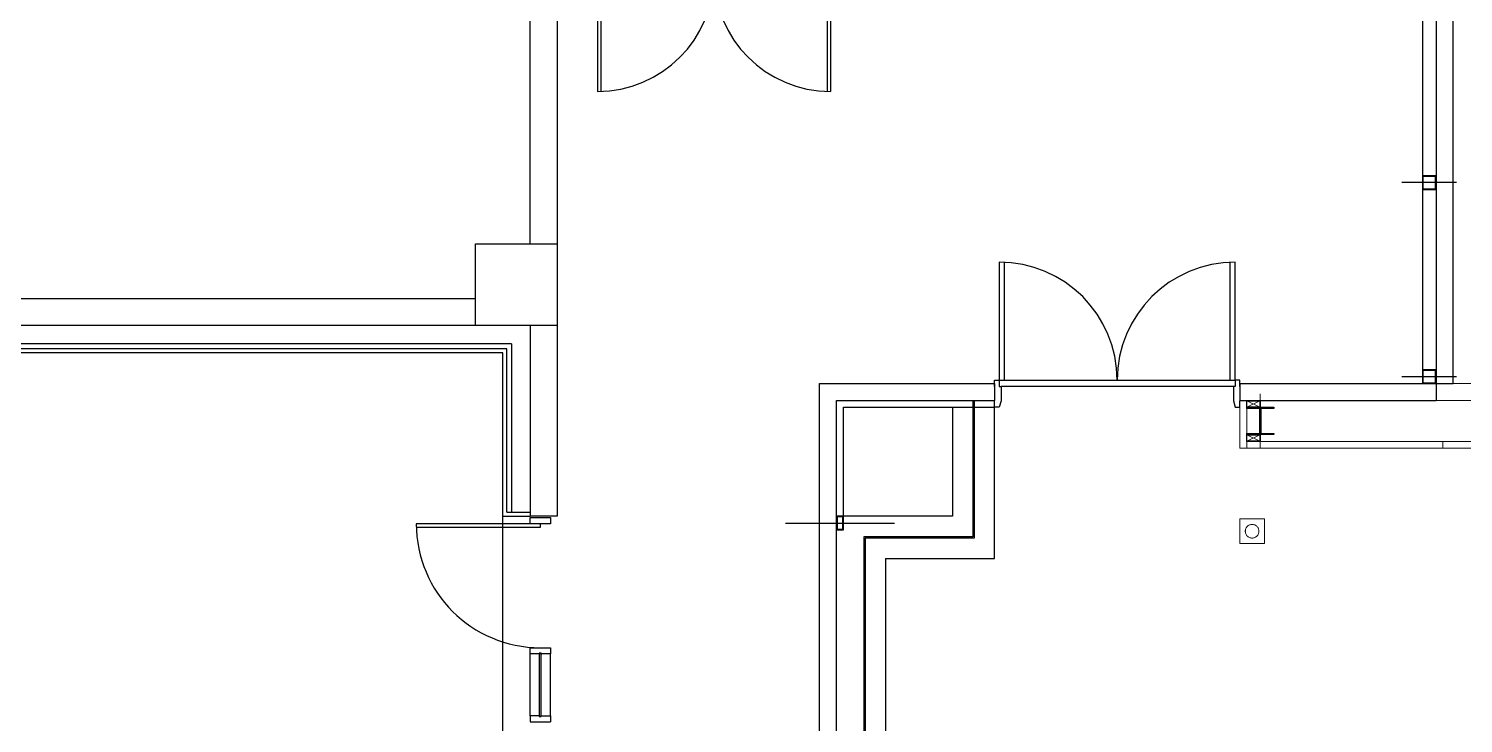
# Model space of a CAD drawing. Header units: millimetres. Extents: x 8456 to 190005487, y 619 to 455456909.
# Drawn here: x 197144 to 198766, y 158097 to 158882 of the extents above; entities that cross this region are included whole.
import ezdxf

# ---------------------------------------------------------------- set-up
doc = ezdxf.new("R2010")
doc.units = ezdxf.units.MM
doc.header["$LTSCALE"] = 400
doc.header["$MEASUREMENT"] = 0
for name, pattern in [('CEN', [62, 60, -1, 0, -1]), ('지하2층평면도$0$XR-평면도$0$CEN', [62, 60, -1, 0, -1]), ('지하2층평면도$0$XR-평면도$0$HID', [2, 1.1, -0.9])]:
    doc.linetypes.add(name, pattern=pattern)
doc.layers.get('0').update_dxf_attribs({"linetype": 'CONTINUOUS'})
for name, color, linetype in [('AA-DWXM-DOOR', 7, 'CONTINUOUS'), ('AA-FIN2', 6, 'CONTINUOUS'), ('AA-공통-단열재', 17, 'CONTINUOUS'), ('AA-창호-문', 7, 'CONTINUOUS'), ('AA-창호-창', 4, 'CONTINUOUS'), ('CEN', 1, 'CEN'), ('COL', 2, 'CONTINUOUS'), ('FIN', 5, 'CONTINUOUS'), ('WAL', 3, 'CONTINUOUS'), ('WALL', 4, 'CONTINUOUS'), ('석고보드', 4, 'CONTINUOUS'), ('저온단열', 160, 'CONTINUOUS'), ('충돌방지대', 6, 'CONTINUOUS'), ('판넬', 4, 'CONTINUOUS')]:
    doc.layers.add(name, color=color, linetype=linetype)
for name, color, linetype, lineweight in [('지하2층평면도$0$0FURN1', 8, '지하2층평면도$0$XR-평면도$0$HID', 18), ('지하2층평면도$0$0LINE', 1, '지하2층평면도$0$XR-평면도$0$CEN', 15), ('지하2층평면도$0$0OPEN', 1, '지하2층평면도$0$XR-평면도$0$HID', 15), ('지하2층평면도$0$0PANL', 6, 'CONTINUOUS', 20), ('지하2층평면도$0$0STL', 3, 'CONTINUOUS', 25)]:
    doc.layers.add(name, color=color, linetype=linetype, lineweight=lineweight)

# ---------------------------------------------------------------- blocks, each defined once
blk = doc.blocks.new('A$C2DB436D3')
at = {"color": 8, "ltscale": 100}
blk.add_line((8715.5, 20509.2, 2515.7), (8715.5, 20843.6, 2515.7), dxfattribs=at)
at = {"layer": 'AA-DWXM-DOOR', "color": 8, "ltscale": 0.3}
for p, q in [((9525.9, 21063.6, 2515.7), (9889.5, 21063.6, 2515.7)), ((9895.2, 21053, 2515.7), (9520.3, 21053, 2515.7))]:
    blk.add_line(p, q, dxfattribs=at)
at = {"layer": 'AA-DWXM-DOOR', "color": 8, "ltscale": 0.3, "elevation": 2515.7}
for points in [[(9517.1, 21254.2), (9517.1, 21063.6), (9525.9, 21063.6), (9525.9, 21254)], [(9889.5, 21254), (9889.5, 21063.6), (9898.3, 21063.6), (9898.3, 21254.2)]]:
    blk.add_lwpolyline(points, dxfattribs=at)
at = {"layer": 'AA-DWXM-DOOR', "color": 8, "elevation": 2515.7}
for points in [[(9509.7, 21053), (9509.7, 21063.6), (9517.1, 21063.6), (9517.1, 21053), (9520.3, 21053), (9520.3, 21030.1), (9517.1, 21019.6), (9509.7, 21019.6), (9509.7, 21030.1)], [(9905.7, 21053), (9905.7, 21063.6), (9898.3, 21063.6), (9898.3, 21053), (9895.2, 21053), (9895.2, 21030.1), (9898.3, 21019.6), (9905.7, 21019.6), (9905.7, 21030.1)]]:
    blk.add_lwpolyline(points, dxfattribs=at)
at = {"layer": 'AA-DWXM-DOOR', "color": 8, "ltscale": 0.3}
for centre, start, end in [((9517.1, 21063.6, 2515.7), 0, 90), ((9898.3, 21063.6, 2515.7), 90, 180)]:
    blk.add_arc(centre, 190.6, start, end, dxfattribs=at)
at = {"layer": 'AA-FIN2', "color": 8}
for p, q in [((8715.5, 21107.6, 2515.7), (6977.5, 21107.6, 2515.7)), ((8722.1, 21114.2, 2515.7), (6984.1, 21114.2, 2515.7)), ((8715.5, 20843.6, 2515.7), (8715.5, 21107.6, 2515.7)), ((8722.1, 20850.2, 2515.7), (8722.1, 21114.2, 2515.7)), ((8722.1, 20850.2, 2515.7), (8759.5, 20850.2, 2515.7)), ((8715.5, 20843.6, 2515.7), (8759.5, 20843.6, 2515.7)), ((8715.5, 20029.6, 2515.7), (8715.5, 20509.2, 2515.7))]:
    blk.add_line(p, q, dxfattribs=at)
at = {"layer": 'AA-공통-단열재', "color": 8}
for q in [(6991.8, 21121.9, 2515.7), (8729.8, 20850.2, 2515.7)]:
    blk.add_line((8729.8, 21121.9, 2515.7), q, dxfattribs=at)
at = {"layer": 'AA-창호-문', "color": 8}
for p, q in [((8868.4, 21718.1, 2515.7), (8868.4, 21530, 2515.7)), ((8873.9, 21718.1, 2515.7), (8873.9, 21530, 2515.7)), ((9239.1, 21718.1, 2515.7), (9239.1, 21530, 2515.7)), ((9244.6, 21718.1, 2515.7), (9244.6, 21530, 2515.7)), ((8776, 20831.5, 2515.7), (8575.8, 20831.5, 2515.7)), ((8776, 20831.5, 2515.7), (8776, 20825.6, 2515.7)), ((8776, 20825.6, 2515.7), (8575.9, 20825.6, 2515.7))]:
    blk.add_line(p, q, dxfattribs=at)
for centre, radius, start, end in [((8868.4, 21718.1, 2515.7), 188.1, 270, 0), ((9244.6, 21718.1, 2515.7), 188.1, 180, 270), ((8776, 20831.5, 2515.7), 200.2, 180, 270)]:
    blk.add_arc(centre, radius, start, end, dxfattribs=at)
at = {"layer": 'AA-창호-창', "color": 8}
for p, q in [((8759.5, 20841.4, 2515.7), (8792.5, 20841.4, 2515.7)), ((8759.5, 20831.5, 2515.7), (8759.5, 20841.4, 2515.7)), ((8792.5, 20831.5, 2515.7), (8759.5, 20831.5, 2515.7)), ((8792.5, 20841.4, 2515.7), (8792.5, 20831.5, 2515.7)), ((8759.5, 20621.4, 2515.7), (8759.5, 20631.3, 2515.7)), ((8759.5, 20631.3, 2515.7), (8792.5, 20631.3, 2515.7)), ((8759.5, 20521.3, 2515.7), (8759.5, 20621.4, 2515.7)), ((8774.1, 20621.4, 2515.7), (8759.5, 20621.4, 2515.7)), ((8773.9, 20621.4, 2515.7), (8774.2, 20620.7, 2515.7)), ((8774.4, 20622.6, 2515.7), (8774.1, 20621.4, 2515.7)), ((8774.2, 20620.7, 2515.7), (8774.4, 20620.6, 2515.7)), ((8777.6, 20622.6, 2515.7), (8774.4, 20622.6, 2515.7)), ((8774.4, 20620.6, 2515.7), (8774.7, 20620.5, 2515.7)), ((8774.7, 20520.5, 2515.7), (8774.7, 20622.1, 2515.7)), ((8774.7, 20622.1, 2515.7), (8777.4, 20622.1, 2515.7)), ((8774.7, 20622.1, 2515.7), (8777.4, 20622.1, 2515.7)), ((8777.4, 20520.5, 2515.7), (8777.4, 20622.1, 2515.7)), ((8777.7, 20620.6, 2515.7), (8777.4, 20620.5, 2515.7)), ((8778, 20621.4, 2515.7), (8777.6, 20622.6, 2515.7)), ((8777.9, 20620.7, 2515.7), (8777.7, 20620.6, 2515.7)), ((8778.2, 20621.4, 2515.7), (8777.9, 20620.7, 2515.7)), ((8792.5, 20621.4, 2515.7), (8778, 20621.4, 2515.7)), ((8792.5, 20631.3, 2515.7), (8792.5, 20621.4, 2515.7)), ((8792.5, 20521.3, 2515.7), (8792.5, 20621.4, 2515.7)), ((8774.1, 20521.3, 2515.7), (8759.5, 20521.3, 2515.7)), ((8759.5, 20521.3, 2515.7), (8759.5, 20511.4, 2515.7)), ((8759.5, 20511.4, 2515.7), (8792.5, 20511.4, 2515.7)), ((8773.9, 20521.3, 2515.7), (8774.2, 20521.9, 2515.7)), ((8774.1, 20521.3, 2515.7), (8774.4, 20520, 2515.7)), ((8774.2, 20521.9, 2515.7), (8774.4, 20522, 2515.7)), ((8774.4, 20522, 2515.7), (8774.7, 20522.1, 2515.7)), ((8774.4, 20520, 2515.7), (8777.6, 20520, 2515.7)), ((8774.7, 20520.5, 2515.7), (8777.4, 20520.5, 2515.7)), ((8777.7, 20522, 2515.7), (8777.4, 20522.1, 2515.7)), ((8778, 20521.3, 2515.7), (8777.6, 20520, 2515.7)), ((8777.9, 20521.9, 2515.7), (8777.7, 20522, 2515.7)), ((8778.2, 20521.3, 2515.7), (8777.9, 20521.9, 2515.7)), ((8778, 20521.3, 2515.7), (8792.5, 20521.3, 2515.7)), ((8792.5, 20521.3, 2515.7), (8792.5, 20511.4, 2515.7))]:
    blk.add_line(p, q, dxfattribs=at)
at = {"layer": 'CEN', "color": 8}
blk.add_line((9172, 20832.6, 2515.7), (9348, 20832.6, 2515.7), dxfattribs=at)
at = {"layer": 'CEN', "color": 8, "elevation": 2515.7}
for points in [[(10255.5, 21382.6), (10167.5, 21382.6)], [(10255.5, 21069.1), (10167.5, 21069.1)]]:
    blk.add_lwpolyline(points, dxfattribs=at)
at = {"layer": 'COL', "color": 8}
for p, q in [((8803.5, 22933.6, 2515.7), (8803.5, 21283.6, 2515.7)), ((8759.5, 21283.6, 2515.7), (8759.5, 21855.6, 2515.7)), ((8671.5, 21283.6, 2515.7), (8803.5, 21283.6, 2515.7)), ((8671.5, 21151.6, 2515.7), (8671.5, 21283.6, 2515.7)), ((8803.5, 21283.6, 2515.7), (8803.5, 21151.6, 2515.7)), ((7153.5, 21195.6, 2515.7), (8671.5, 21195.6, 2515.7)), ((8693.5, 21151.6, 2515.7), (7153.5, 21151.6, 2515.7)), ((8803.5, 21151.6, 2515.7), (8671.5, 21151.6, 2515.7)), ((8759.5, 21151.6, 2515.7), (8759.5, 20843.6, 2515.7)), ((8803.5, 21151.6, 2515.7), (8803.5, 20843.6, 2515.7)), ((9265.5, 21019.6, 2515.7), (9441.5, 21019.6, 2515.7)), ((9265.5, 20843.6, 2515.7), (9265.5, 21019.6, 2515.7)), ((9441.5, 21019.6, 2515.7), (9441.5, 20843.6, 2515.7)), ((8803.5, 20843.6, 2515.7), (8759.5, 20843.6, 2515.7)), ((9441.5, 20843.6, 2515.7), (9265.5, 20843.6, 2515.7))]:
    blk.add_line(p, q, dxfattribs=at)
at = {"layer": 'FIN', "color": 8}
for p, q in [((10200.5, 21679.6, 2515.7), (10200.5, 21058.1, 2515.7)), ((9441.5, 21019.6, 2515.7), (9509.7, 21019.6, 2515.7))]:
    blk.add_line(p, q, dxfattribs=at)
at = {"layer": 'WAL', "color": 8, "elevation": 2515.7}
for points in [[(10222.5, 21371.6), (10222.5, 21393.6), (10200.5, 21393.6), (10200.5, 21371.6)], [(10221.7, 21372.4), (10221.7, 21392.7), (10201.4, 21392.7), (10201.4, 21372.4)], [(10222.5, 21058.1), (10222.5, 21080.1), (10200.5, 21080.1), (10200.5, 21058.1)], [(10221.7, 21058.9), (10221.7, 21079.2), (10201.4, 21079.2), (10201.4, 21058.9)]]:
    blk.add_lwpolyline(points, close=True, dxfattribs=at)
at = {"layer": 'WALL', "color": 8}
for p, q in [((9227, 19347.6, 2515.7), (9227, 21058.1, 2515.7)), ((9254.5, 19347.6, 2515.7), (9254.5, 21030.6, 2515.7))]:
    blk.add_line(p, q, dxfattribs=at)
at = {"layer": '석고보드', "color": 8}
for p, q in [((9476.7, 21030.6, 2515.7), (9476.7, 20808.4, 2515.7)), ((9476.7, 20808.4, 2515.7), (9300.7, 20808.4, 2515.7)), ((9300.7, 20808.4, 2515.7), (9300.7, 18599.6, 2515.7))]:
    blk.add_line(p, q, dxfattribs=at)
at = {"layer": '저온단열', "color": 8}
for p, q in [((9474.5, 21030.6, 2515.7), (9474.5, 20810.6, 2515.7)), ((9474.5, 20810.6, 2515.7), (9298.5, 20810.6, 2515.7)), ((9298.5, 20810.6, 2515.7), (9298.5, 18599.6, 2515.7))]:
    blk.add_line(p, q, dxfattribs=at)
at = {"layer": '지하2층평면도$0$0FURN1', "color": 8}
for p, q in [((9945.3, 20839.2, 2515.7), (9905.7, 20839.2, 2515.7)), ((9905.7, 20839.2, 2515.7), (9905.7, 20799.6, 2515.7)), ((9945.3, 20799.6, 2515.7), (9945.3, 20839.2, 2515.7)), ((9905.7, 20799.6, 2515.7), (9945.3, 20799.6, 2515.7))]:
    blk.add_line(p, q, dxfattribs=at)
blk.add_circle((9925.5, 20819.4, 2515.7), 11, dxfattribs=at)
at = {"layer": '지하2층평면도$0$0LINE', "color": 8}
blk.add_line((9938.7, 21041.6, 2515.7), (9938.7, 20953.6, 2515.7), dxfattribs=at)
at = {"layer": '지하2층평면도$0$0OPEN', "color": 8}
for p, q in [((9917.2, 21030, 2515.7), (9938.2, 21020.1, 2515.7)), ((9938.2, 21030, 2515.7), (9917.2, 21020.1, 2515.7)), ((9917.2, 20975, 2515.7), (9938.2, 20965.1, 2515.7)), ((9938.2, 20975, 2515.7), (9917.2, 20965.1, 2515.7))]:
    blk.add_line(p, q, dxfattribs=at)
at = {"layer": '지하2층평면도$0$0PANL', "color": 8}
for p, q in [((11685.5, 21058.1, 2515.7), (10222.5, 21058.1, 2515.7)), ((10222.5, 21058.1, 2515.7), (10222.5, 21030.6, 2515.7)), ((9916.7, 21030.6, 2515.7), (9905.7, 21030.6, 2515.7)), ((9905.7, 21030.6, 2515.7), (9905.7, 20953.6, 2515.7)), ((9916.7, 20953.6, 2515.7), (9916.7, 21030.6, 2515.7)), ((10222.5, 21030.6, 2515.7), (11685.5, 21030.6, 2515.7)), ((9905.7, 20953.6, 2515.7), (9916.7, 20953.6, 2515.7)), ((9916.7, 20964.6, 2515.7), (10233.5, 20964.6, 2515.7)), ((9916.7, 20953.6, 2515.7), (9916.7, 20964.6, 2515.7)), ((10233.5, 20953.6, 2515.7), (9916.7, 20953.6, 2515.7)), ((10233.5, 20964.6, 2515.7), (10233.5, 20953.6, 2515.7)), ((10233.5, 20964.6, 2515.7), (11685.5, 20964.6, 2515.7)), ((10233.5, 20953.6, 2515.7), (10233.5, 20964.6, 2515.7)), ((11685.5, 20953.6, 2515.7), (10233.5, 20953.6, 2515.7))]:
    blk.add_line(p, q, dxfattribs=at)
at = {"layer": '지하2층평면도$0$0STL', "color": 8}
for p, q in [((9916.7, 21017.6, 2515.7), (9916.7, 21019.6, 2515.7)), ((9916.7, 21019.6, 2515.7), (9960.7, 21019.6, 2515.7)), ((9938.1, 21017.6, 2515.7), (9916.7, 21017.6, 2515.7)), ((9938.1, 20977.5, 2515.7), (9938.1, 21017.6, 2515.7)), ((9960.7, 21017.6, 2515.7), (9939.4, 21017.6, 2515.7)), ((9939.4, 21017.6, 2515.7), (9939.4, 20977.5, 2515.7)), ((9960.7, 21019.6, 2515.7), (9960.7, 21017.6, 2515.7)), ((9916.7, 20975.6, 2515.7), (9916.7, 20977.5, 2515.7)), ((9916.7, 20977.5, 2515.7), (9938.1, 20977.5, 2515.7)), ((9960.7, 20975.6, 2515.7), (9916.7, 20975.6, 2515.7)), ((9939.4, 20977.5, 2515.7), (9960.7, 20977.5, 2515.7)), ((9960.7, 20977.5, 2515.7), (9960.7, 20975.6, 2515.7))]:
    blk.add_line(p, q, dxfattribs=at)
at = {"layer": '지하2층평면도$0$0STL', "color": 8, "elevation": 2515.7}
for points in [[(9916.7, 21019.6), (9916.7, 21030.6), (9938.7, 21030.6), (9938.7, 21019.6)], [(9917.2, 21020.1), (9917.2, 21030), (9938.2, 21030), (9938.2, 21020.1)], [(9916.7, 20964.6), (9916.7, 20975.6), (9938.7, 20975.6), (9938.7, 20964.6)], [(9917.2, 20965.1), (9917.2, 20975), (9938.2, 20975), (9938.2, 20965.1)]]:
    blk.add_lwpolyline(points, close=True, dxfattribs=at)
at = {"layer": '충돌방지대', "color": 8}
for p, q in [((9509.7, 20775.4, 2515.7), (9509.7, 21019.6, 2515.7)), ((9333.7, 20775.4, 2515.7), (9509.7, 20775.4, 2515.7)), ((9333.7, 20775.4, 2515.7), (9333.7, 18632.6, 2515.7))]:
    blk.add_line(p, q, dxfattribs=at)
at = {"layer": '판넬', "color": 8}
for p, q in [((10250, 21058.1, 2515.7), (10250, 23808.1, 2515.7)), ((10222.5, 23780.6, 2515.7), (10222.5, 21058.1, 2515.7)), ((9227, 21058.1, 2515.7), (9509.7, 21058.1, 2515.7)), ((9509.7, 21058.1, 2515.7), (9509.7, 21030.6, 2515.7)), ((9905.7, 21058.1, 2515.7), (9905.7, 21030.6, 2515.7)), ((9905.7, 21058.1, 2515.7), (10222.5, 21058.1, 2515.7)), ((10222.5, 21063.6, 2515.7), (10222.5, 21030.6, 2515.7)), ((10222.5, 21058.1, 2515.7), (10250, 21058.1, 2515.7)), ((9254.5, 21030.6, 2515.7), (9509.7, 21030.6, 2515.7)), ((9905.7, 21030.6, 2515.7), (10222.5, 21030.6, 2515.7))]:
    blk.add_line(p, q, dxfattribs=at)
at = {"layer": '판넬', "color": 8, "elevation": 2515.7}
for points in [[(9265.5, 20821.6), (9265.5, 20843.6), (9254.5, 20843.6), (9254.5, 20821.6)], [(9264.5, 20822.5), (9264.5, 20842.6), (9255.5, 20842.6), (9255.5, 20822.5)]]:
    blk.add_lwpolyline(points, close=True, dxfattribs=at)

msp = doc.modelspace()

# ---------------------------------------------------------------- block references
at = {"xscale": 0.7, "yscale": 0.7, "zscale": 0.7}
msp.add_blockref('A$C2DB436D3', (191579.1, 143740.2, -160.1), dxfattribs=at)

doc.saveas('drawing.dxf')
